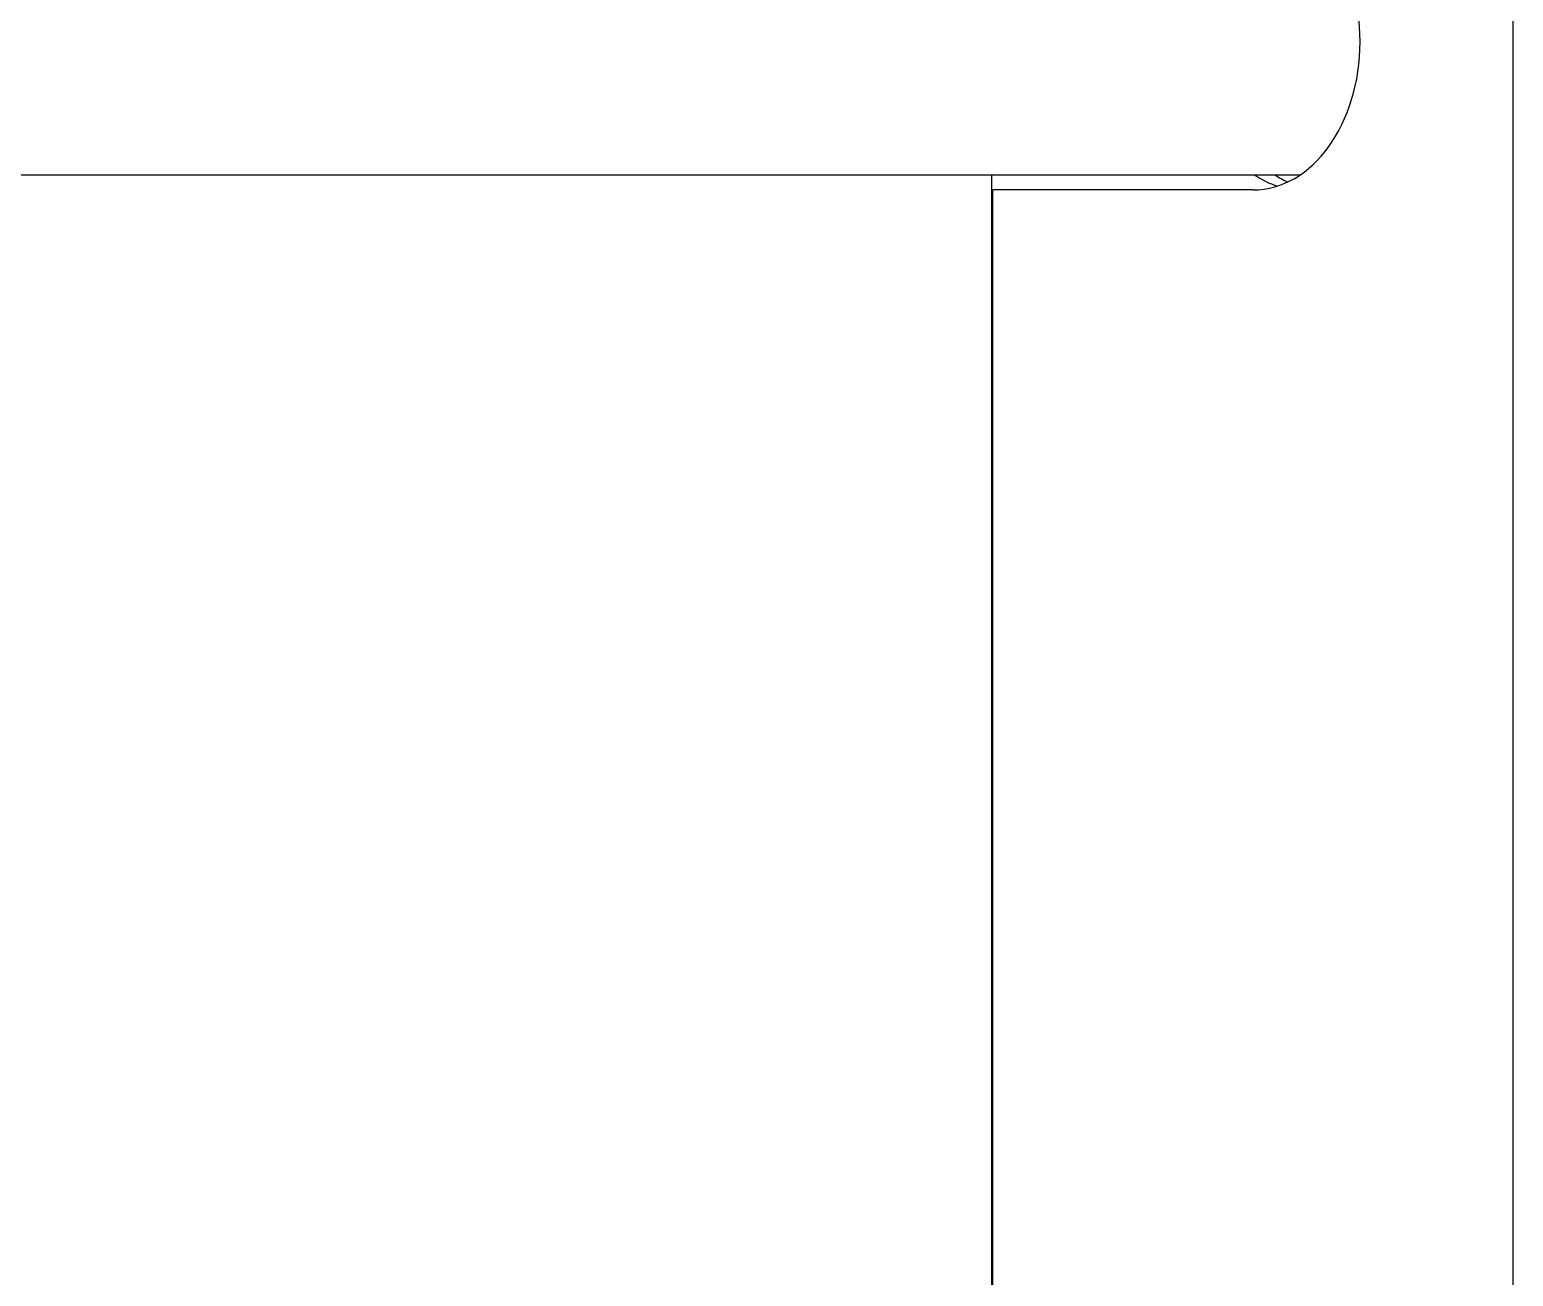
# Model space of a CAD drawing. Header units: millimetres. Extents: x 0 to 100323, y 0 to 59400.
# Drawn here: x 20918.4 to 21068.4, y 51439.6 to 51565.7 of the extents above; entities that cross this region are included whole.
import ezdxf

# ---------------------------------------------------------------- set-up
doc = ezdxf.new("R2010")
doc.units = ezdxf.units.MM
doc.header["$LTSCALE"] = 100
doc.layers.add('Visible', color=7, linetype='Continuous', lineweight=25)

msp = doc.modelspace()

# ---------------------------------------------------------------- linework, layer by layer
at = {"layer": 'Visible'}
for p, q in [((21068.43, 51112.53), (21068.43, 52323.53)), ((19684.97, 51551.08), (21046.91, 51551.08)), ((21015.67, 51551.08), (21015.67, 51235.53)), ((21042.12, 51549.53), (21015.81, 51549.53)), ((21015.81, 51240.53), (21015.81, 51549.53))]:
    msp.add_line(p, q, dxfattribs=at)
for centre, major_axis, start_param, end_param in [((21042.12, 51564.53), (0, 15), 3.141593, 6.283185), ((21047.03, 51564.53), (0, -15), 5.824571, 6.054266), ((21049.11, 51564.53), (0, -15), 5.824571, 5.954202)]:
    msp.add_ellipse(centre, major_axis=major_axis, ratio=0.720828, start_param=start_param, end_param=end_param, dxfattribs=at)

doc.saveas('drawing.dxf')
